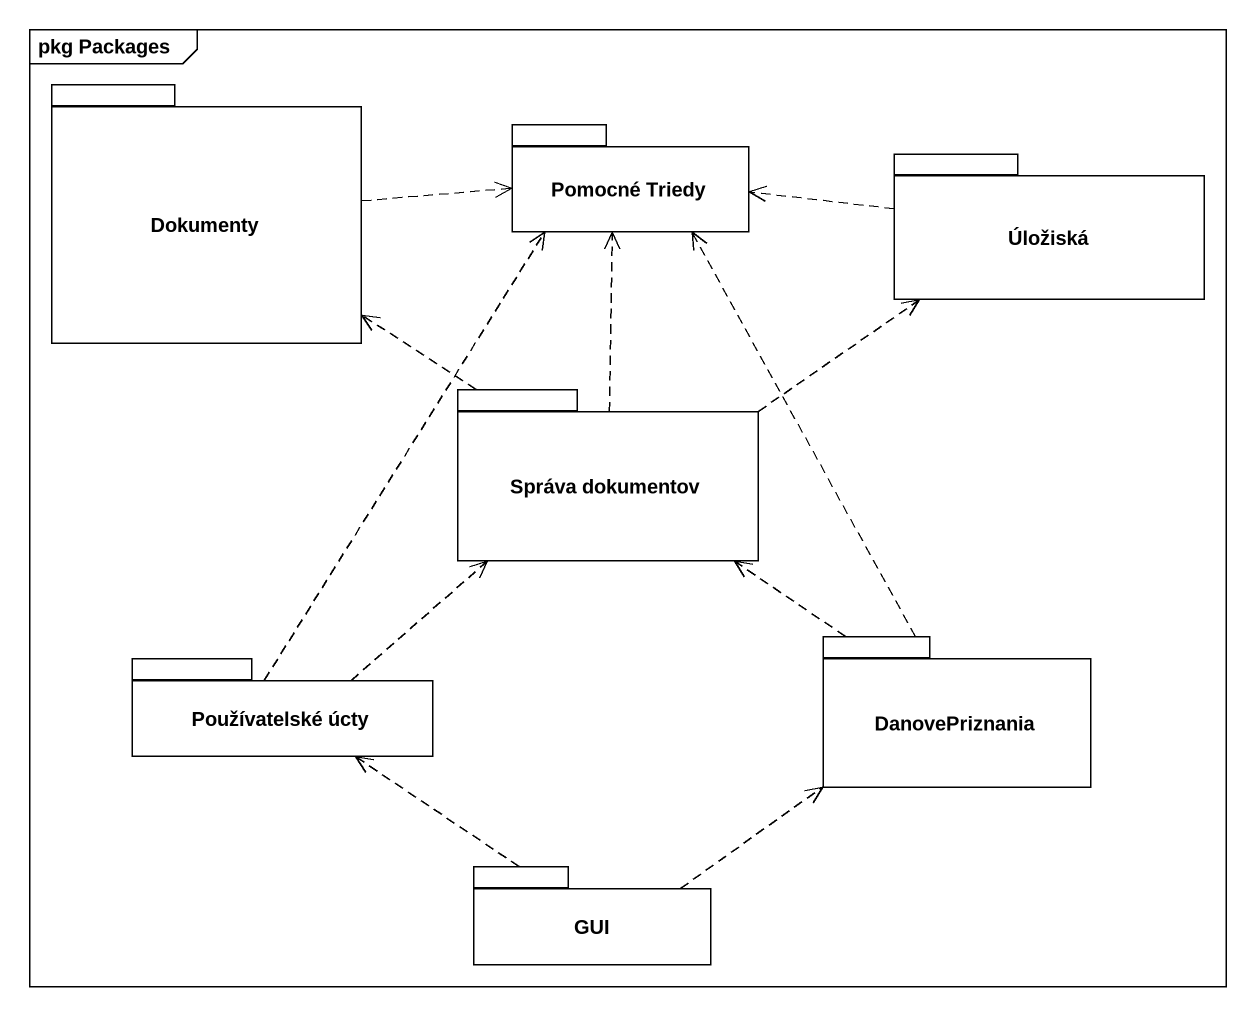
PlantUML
@startuml
mainframe pkg Packages
package Dokumenty {
}
package "Pomocné Triedy" as Pomocné_Triedy {
}
package Úložiská {
}
package "Správa dokumentov" as Správa_dokumentov {
}
package "Používatelské úcty" as Používatelské_úcty {
}
package DanovePriznania {
}
package GUI {
}
Dokumenty .right.> Pomocné_Triedy
Úložiská .left.> Pomocné_Triedy
Správa_dokumentov .up.> Dokumenty
Správa_dokumentov .up.> Pomocné_Triedy
Správa_dokumentov .right.> Úložiská
Používatelské_úcty .up.> Pomocné_Triedy
Používatelské_úcty .up.> Správa_dokumentov
DanovePriznania .up.> Pomocné_Triedy
DanovePriznania .up.> Správa_dokumentov
GUI .up.> Používatelské_úcty
GUI .right.> DanovePriznania
@enduml
